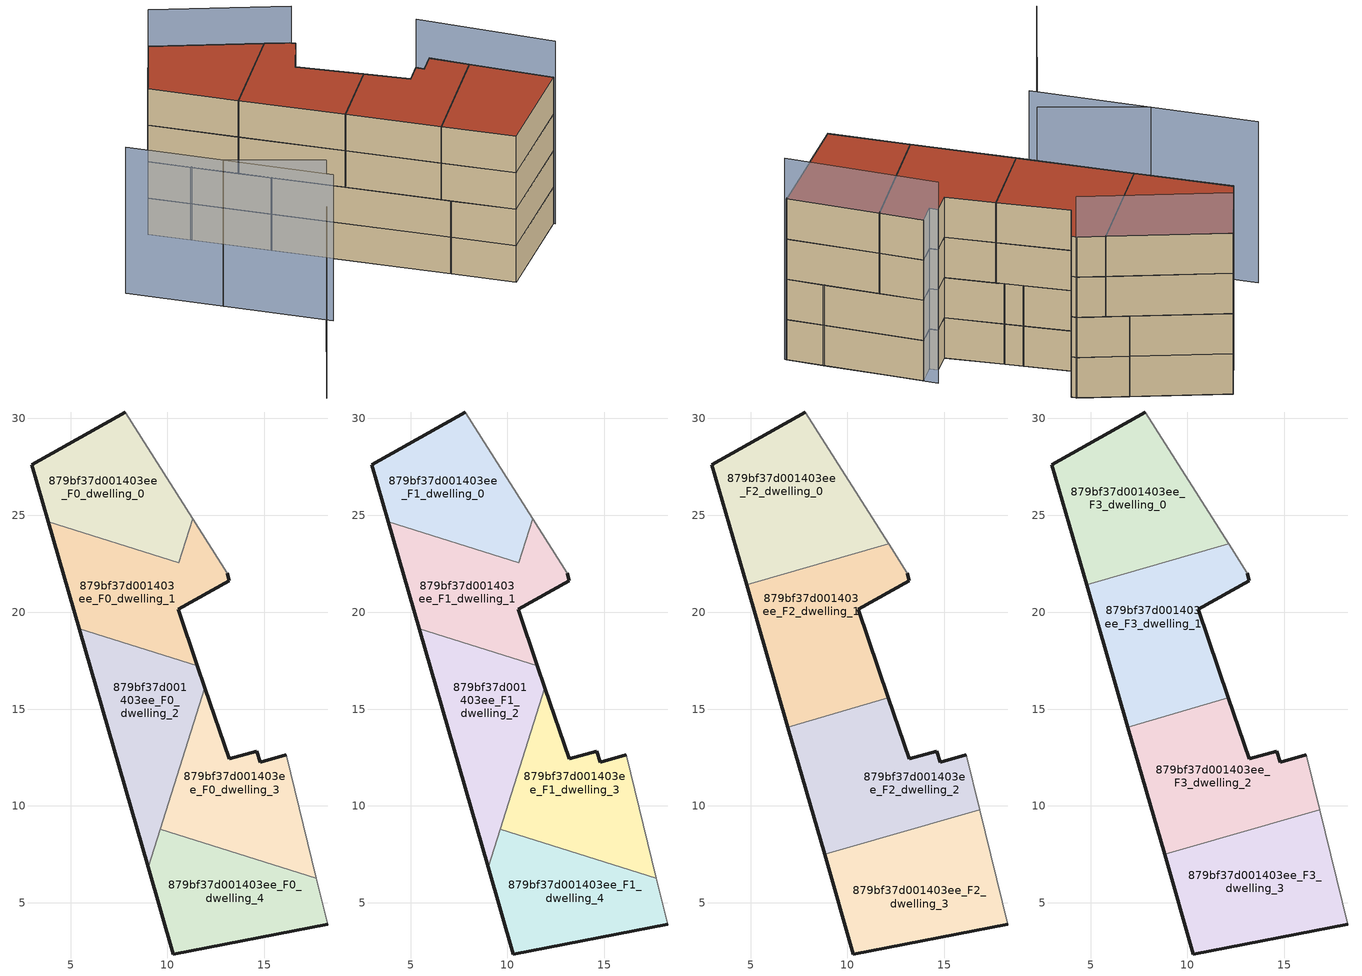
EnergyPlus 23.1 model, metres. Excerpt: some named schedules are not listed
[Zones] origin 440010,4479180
879bf37d001403ee_F0_dwelling_0
 floor ground (EU_floor_Construction): 10.59,22.54 11.31,24.82 7.82,30.33 3,27.61 3.86,24.66 z0
 wall outside (EU_wall_Construction): 3.86,24.66 3,27.61 7.82,30.33 z0:3
 wall adiabatic (EU_wall_Construction): 7.82,30.33 11.31,24.82 z0:3
 wall to 879bf37d001403ee_F0_dwelling_1 (EU_wall_Construction): 11.31,24.82 10.59,22.54 3.86,24.66 z0:3
879bf37d001403ee_F0_dwelling_1
 floor ground (EU_floor_Construction): 11.54,17.23 10.55,20.15 13.2,21.63 13.08,22.02 11.31,24.82 10.59,22.54 3.86,24.66 5.45,19.15 z0
 wall outside (EU_wall_Construction): 5.45,19.15 3.86,24.66 / 13.08,22.02 13.2,21.63 10.55,20.15 11.54,17.23 z0:3
 wall adiabatic (EU_wall_Construction): 11.31,24.82 13.08,22.02 z0:3
 wall to 879bf37d001403ee_F0_dwelling_2 (EU_wall_Construction): 11.54,17.23 5.45,19.15 z0:3
879bf37d001403ee_F0_dwelling_2
 floor ground (EU_floor_Construction): 9.01,6.83 11.93,16.1 11.54,17.23 5.45,19.15 z0
 wall outside (EU_wall_Construction): 9.01,6.83 5.45,19.15 / 11.54,17.23 11.93,16.1 z0:3
 wall to 879bf37d001403ee_F0_dwelling_3 (EU_wall_Construction): 11.93,16.1 9.63,8.8 z0:3
 wall to 879bf37d001403ee_F0_dwelling_4 (EU_wall_Construction): 9.63,8.8 9.01,6.83 z0:3
879bf37d001403ee_F0_dwelling_3
 floor ground (EU_floor_Construction): 17.69,6.26 16.14,12.64 14.78,12.25 14.61,12.83 13.17,12.43 11.93,16.1 9.63,8.8 z0
 wall outside (EU_wall_Construction): 11.93,16.1 13.17,12.43 14.61,12.83 14.78,12.25 16.14,12.64 z0:3
 wall adiabatic (EU_wall_Construction): 16.14,12.64 17.69,6.26 z0:3
 wall to 879bf37d001403ee_F0_dwelling_4 (EU_wall_Construction): 17.69,6.26 9.63,8.8 z0:3
879bf37d001403ee_F0_dwelling_4
 floor ground (EU_floor_Construction): 18.26,3.91 17.69,6.26 9.63,8.8 9.01,6.83 10.3,2.36 z0
 wall outside (EU_wall_Construction): 18.26,3.91 10.3,2.36 9.01,6.83 z0:3
 wall adiabatic (EU_wall_Construction): 17.69,6.26 18.26,3.91 z0:3
879bf37d001403ee_F1_dwelling_0
 floor to 879bf37d001403ee_F0_dwelling_0 (EU_floor_Construction): 10.59,22.54 11.31,24.82 7.82,30.33 3,27.61 3.86,24.66 z3
 wall outside (EU_wall_Construction): 3.86,24.66 3,27.61 7.82,30.33 z3:6
 wall adiabatic (EU_wall_Construction): 7.82,30.33 11.31,24.82 z3:6
 wall to 879bf37d001403ee_F1_dwelling_1 (EU_wall_Construction): 11.31,24.82 10.59,22.54 3.86,24.66 z3:6
879bf37d001403ee_F1_dwelling_1
 floor to 879bf37d001403ee_F0_dwelling_1 (EU_floor_Construction): 11.54,17.23 10.55,20.15 13.2,21.63 13.08,22.02 11.31,24.82 10.59,22.54 3.86,24.66 5.45,19.15 z3
 wall outside (EU_wall_Construction): 5.45,19.15 3.86,24.66 / 13.08,22.02 13.2,21.63 10.55,20.15 11.54,17.23 z3:6
 wall adiabatic (EU_wall_Construction): 11.31,24.82 13.08,22.02 z3:6
 wall to 879bf37d001403ee_F1_dwelling_2 (EU_wall_Construction): 11.54,17.23 5.45,19.15 z3:6
879bf37d001403ee_F1_dwelling_2
 floor to 879bf37d001403ee_F0_dwelling_2 (EU_floor_Construction): 9.01,6.83 11.93,16.1 11.54,17.23 5.45,19.15 z3
 wall outside (EU_wall_Construction): 9.01,6.83 5.45,19.15 / 11.54,17.23 11.93,16.1 z3:6
 wall to 879bf37d001403ee_F1_dwelling_3 (EU_wall_Construction): 11.93,16.1 9.63,8.8 z3:6
 wall to 879bf37d001403ee_F1_dwelling_4 (EU_wall_Construction): 9.63,8.8 9.01,6.83 z3:6
879bf37d001403ee_F1_dwelling_3
 floor to 879bf37d001403ee_F0_dwelling_3 (EU_floor_Construction): 17.69,6.26 16.14,12.64 14.78,12.25 14.61,12.83 13.17,12.43 11.93,16.1 9.63,8.8 z3
 wall outside (EU_wall_Construction): 11.93,16.1 13.17,12.43 14.61,12.83 14.78,12.25 16.14,12.64 z3:6
 wall adiabatic (EU_wall_Construction): 16.14,12.64 17.69,6.26 z3:6
 wall to 879bf37d001403ee_F1_dwelling_4 (EU_wall_Construction): 17.69,6.26 9.63,8.8 z3:6
879bf37d001403ee_F1_dwelling_4
 floor to 879bf37d001403ee_F0_dwelling_4 (EU_floor_Construction): 18.26,3.91 17.69,6.26 9.63,8.8 9.01,6.83 10.3,2.36 z3
 wall outside (EU_wall_Construction): 18.26,3.91 10.3,2.36 9.01,6.83 z3:6
 wall adiabatic (EU_wall_Construction): 17.69,6.26 18.26,3.91 z3:6
879bf37d001403ee_F2_dwelling_0
 floor to 879bf37d001403ee_F1_dwelling_0 (EU_floor_Construction): 10.78,23.14 11.31,24.82 7.82,30.33 3,27.61 3.86,24.66 9.7,22.82 z6
 floor to 879bf37d001403ee_F1_dwelling_1 (EU_floor_Construction): 12.13,23.53 11.31,24.82 10.78,23.14 z6; 9.7,22.82 3.86,24.66 4.8,21.41 z6
 wall outside (EU_wall_Construction): 4.8,21.41 3,27.61 7.82,30.33 z6:9
 wall to 879bf37d001403ee_F2_dwelling_1 (EU_wall_Construction): 12.13,23.53 4.8,21.41 z6:9
 wall adiabatic (EU_wall_Construction): 7.82,30.33 12.13,23.53 z6:9
879bf37d001403ee_F2_dwelling_1
 floor to 879bf37d001403ee_F1_dwelling_1 (EU_floor_Construction): 11.54,17.23 10.55,20.15 13.2,21.63 13.08,22.02 12.13,23.53 10.78,23.14 10.59,22.54 9.7,22.82 4.8,21.41 5.45,19.15 z6
 floor to 879bf37d001403ee_F1_dwelling_0 (EU_floor_Construction): 10.59,22.54 10.78,23.14 9.7,22.82 z6
 floor to 879bf37d001403ee_F1_dwelling_2 (EU_floor_Construction): 11.73,15.46 11.93,16.1 11.54,17.23 5.45,19.15 6.92,14.07 z6
 floor to 879bf37d001403ee_F1_dwelling_3 (EU_floor_Construction): 12.11,15.57 11.93,16.1 11.73,15.46 z6
 wall outside (EU_wall_Construction): 6.92,14.07 4.8,21.41 / 13.08,22.02 13.2,21.63 10.55,20.15 12.11,15.57 z6:9
 wall to 879bf37d001403ee_F2_dwelling_2 (EU_wall_Construction): 12.11,15.57 6.92,14.07 z6:9
 wall adiabatic (EU_wall_Construction): 12.13,23.53 13.08,22.02 z6:9
879bf37d001403ee_F2_dwelling_2
 floor to 879bf37d001403ee_F1_dwelling_2 (EU_floor_Construction): 9.26,7.63 11.73,15.46 6.92,14.07 8.82,7.5 z6
 floor to 879bf37d001403ee_F1_dwelling_3 (EU_floor_Construction): 16.82,9.82 16.14,12.64 14.78,12.25 14.61,12.83 13.17,12.43 12.11,15.57 11.73,15.46 9.63,8.8 11.39,8.24 z6
 floor to 879bf37d001403ee_F1_dwelling_4 (EU_floor_Construction): 11.39,8.24 9.63,8.8 9.26,7.63 z6
 wall outside (EU_wall_Construction): 8.82,7.5 6.92,14.07 / 12.11,15.57 13.17,12.43 14.61,12.83 14.78,12.25 16.14,12.64 z6:9
 wall adiabatic (EU_wall_Construction): 16.14,12.64 16.82,9.82 z6:9
 wall to 879bf37d001403ee_F2_dwelling_3 (EU_wall_Construction): 16.82,9.82 8.82,7.5 z6:9
879bf37d001403ee_F2_dwelling_3
 floor to 879bf37d001403ee_F1_dwelling_4 (EU_floor_Construction): 18.26,3.91 17.69,6.26 11.39,8.24 9.26,7.63 9.01,6.83 10.3,2.36 z6
 floor to 879bf37d001403ee_F1_dwelling_2 (EU_floor_Construction): 9.01,6.83 9.26,7.63 8.82,7.5 z6
 floor to 879bf37d001403ee_F1_dwelling_3 (EU_floor_Construction): 17.69,6.26 16.82,9.82 11.39,8.24 z6
 wall outside (EU_wall_Construction): 18.26,3.91 10.3,2.36 8.82,7.5 z6:9
 wall adiabatic (EU_wall_Construction): 16.82,9.82 18.26,3.91 z6:9
879bf37d001403ee_F3_dwelling_0
 floor to 879bf37d001403ee_F2_dwelling_0 (EU_floor_Construction): 12.13,23.53 7.82,30.33 3,27.61 4.8,21.41 z9
 wall outside (EU_wall_Construction): 4.8,21.41 3,27.61 7.82,30.33 z9:12
 wall to 879bf37d001403ee_F3_dwelling_1 (EU_wall_Construction): 12.13,23.53 4.8,21.41 z9:12
 wall adiabatic (EU_wall_Construction): 7.82,30.33 12.13,23.53 z9:12
 roof outside (EU_roof_Construction): 7.82,30.33 12.13,23.53 4.8,21.41 3,27.61 z12
879bf37d001403ee_F3_dwelling_1
 floor to 879bf37d001403ee_F2_dwelling_1 (EU_floor_Construction): 12.11,15.57 10.55,20.15 13.2,21.63 13.08,22.02 12.13,23.53 4.8,21.41 6.92,14.07 z9
 wall outside (EU_wall_Construction): 6.92,14.07 4.8,21.41 / 13.08,22.02 13.2,21.63 10.55,20.15 12.11,15.57 z9:12
 wall to 879bf37d001403ee_F3_dwelling_2 (EU_wall_Construction): 12.11,15.57 6.92,14.07 z9:12
 wall adiabatic (EU_wall_Construction): 12.13,23.53 13.08,22.02 z9:12
 roof outside (EU_roof_Construction): 12.13,23.53 13.08,22.02 13.2,21.63 10.55,20.15 12.11,15.57 6.92,14.07 4.8,21.41 z12
879bf37d001403ee_F3_dwelling_2
 floor to 879bf37d001403ee_F2_dwelling_2 (EU_floor_Construction): 16.82,9.82 16.14,12.64 14.78,12.25 14.61,12.83 13.17,12.43 12.11,15.57 6.92,14.07 8.82,7.5 z9
 wall outside (EU_wall_Construction): 8.82,7.5 6.92,14.07 / 12.11,15.57 13.17,12.43 14.61,12.83 14.78,12.25 16.14,12.64 z9:12
 wall adiabatic (EU_wall_Construction): 16.14,12.64 16.82,9.82 z9:12
 wall to 879bf37d001403ee_F3_dwelling_3 (EU_wall_Construction): 16.82,9.82 8.82,7.5 z9:12
 roof outside (EU_roof_Construction): 16.14,12.64 16.82,9.82 8.82,7.5 6.92,14.07 12.11,15.57 13.17,12.43 14.61,12.83 14.78,12.25 z12
879bf37d001403ee_F3_dwelling_3
 floor to 879bf37d001403ee_F2_dwelling_3 (EU_floor_Construction): 18.26,3.91 16.82,9.82 8.82,7.5 10.3,2.36 z9
 wall outside (EU_wall_Construction): 18.26,3.91 10.3,2.36 8.82,7.5 z9:12
 wall adiabatic (EU_wall_Construction): 16.82,9.82 18.26,3.91 z9:12
 roof outside (EU_roof_Construction): 16.82,9.82 18.26,3.91 10.3,2.36 8.82,7.5 z12
shading: 18.25,3.77 15.92,13.56 / 13.12,21.95 7.79,30.31 z0:15; -2.43,18.48 1.12,12.29 / 1.12,12.29 -9.19,6.37 / -4.32,25.22 -0.3,10.91 z0:12
[Building]
EU S2 Campaign: North Axis=0; Terrain=City; Solar Distribution=FullExterior
[Site:Location]
Madrid: Latitude=40.5; Longitude=-3.5; Time Zone=1; Elevation=609
[SizingPeriod:WeatherFileDays]
AnnualSizingPeriod: Begin Month=1; Begin Day of Month=1; End Month=12; End Day of Month=31; Day of Week for Start Day=Monday; Use Weather File Daylight Saving Period=No; Use Weather File Rain and Snow Indicators=No
[MATERIAL]
EU_InternalMass_Material: Roughness=MediumRough; Thickness=0.1; Conductivity=1; Density=1800; Specific Heat=900; Thermal Absorptance=0.9; Solar Absorptance=0.7; Visible Absorptance=0.7
[MATERIAL:NOMASS] Roughness=MediumRough; Thermal Absorptance=0.9; Solar Absorptance=0.7; Visible Absorptance=0.7
Name | Thermal Resistance
EU_wall_NoMass | 1.60022
EU_roof_NoMass | 1.57597
EU_floor_NoMass | 0.470652
[CONSTRUCTION]
EU_wall_Construction: EU_wall_NoMass
EU_roof_Construction: EU_roof_NoMass
EU_floor_Construction: EU_floor_NoMass
EU_InternalMass_Construction: EU_InternalMass_Material
[ZONE] Type=1; Multiplier=1; Ceiling Height=autocalculate; Floor Area=autocalculate; Part of Total Floor Area=Yes
Name | Volume
879bf37d001403ee_F0_dwelling_0; 879bf37d001403ee_F1_dwelling_0 | 112.562
879bf37d001403ee_F2_dwelling_0; 879bf37d001403ee_F3_dwelling_0 | 140.718
879bf37d001403ee_F0_dwelling_1; 879bf37d001403ee_F1_dwelling_1 | 112.582
879bf37d001403ee_F2_dwelling_1; 879bf37d001403ee_F3_dwelling_1 | 140.726
879bf37d001403ee_F0_dwelling_2; 879bf37d001403ee_F1_dwelling_2 | 112.573
879bf37d001403ee_F2_dwelling_2; 879bf37d001403ee_F3_dwelling_2 | 140.721
879bf37d001403ee_F0_dwelling_3; 879bf37d001403ee_F1_dwelling_3 | 112.574
879bf37d001403ee_F2_dwelling_3; 879bf37d001403ee_F3_dwelling_3 | 140.711
879bf37d001403ee_F0_dwelling_4; 879bf37d001403ee_F1_dwelling_4 | 112.575
[INTERNALMASS] Construction=EU_InternalMass_Construction
Name | Zone or ZoneList | Surface Area
879bf37d001403ee_F0_dwelling_0_EU_InternalMass | 879bf37d001403ee_F0_dwelling_0 | 37.5221
879bf37d001403ee_F0_dwelling_1_EU_InternalMass | 879bf37d001403ee_F0_dwelling_1 | 37.5273
879bf37d001403ee_F0_dwelling_2_EU_InternalMass | 879bf37d001403ee_F0_dwelling_2 | 37.5219
879bf37d001403ee_F0_dwelling_3_EU_InternalMass | 879bf37d001403ee_F0_dwelling_3 | 37.5248
879bf37d001403ee_F0_dwelling_4_EU_InternalMass | 879bf37d001403ee_F0_dwelling_4 | 37.5236
879bf37d001403ee_F1_dwelling_0_EU_InternalMass | 879bf37d001403ee_F1_dwelling_0 | 37.5221
879bf37d001403ee_F1_dwelling_1_EU_InternalMass | 879bf37d001403ee_F1_dwelling_1 | 37.5273
879bf37d001403ee_F1_dwelling_2_EU_InternalMass | 879bf37d001403ee_F1_dwelling_2 | 37.5219
879bf37d001403ee_F1_dwelling_3_EU_InternalMass | 879bf37d001403ee_F1_dwelling_3 | 37.5248
879bf37d001403ee_F1_dwelling_4_EU_InternalMass | 879bf37d001403ee_F1_dwelling_4 | 37.5236
879bf37d001403ee_F2_dwelling_0_EU_InternalMass | 879bf37d001403ee_F2_dwelling_0 | 46.9059
879bf37d001403ee_F2_dwelling_1_EU_InternalMass | 879bf37d001403ee_F2_dwelling_1 | 46.9088
879bf37d001403ee_F2_dwelling_2_EU_InternalMass | 879bf37d001403ee_F2_dwelling_2 | 46.9073
879bf37d001403ee_F2_dwelling_3_EU_InternalMass | 879bf37d001403ee_F2_dwelling_3 | 46.9036
879bf37d001403ee_F3_dwelling_0_EU_InternalMass | 879bf37d001403ee_F3_dwelling_0 | 46.9059
879bf37d001403ee_F3_dwelling_1_EU_InternalMass | 879bf37d001403ee_F3_dwelling_1 | 46.9088
879bf37d001403ee_F3_dwelling_2_EU_InternalMass | 879bf37d001403ee_F3_dwelling_2 | 46.9073
879bf37d001403ee_F3_dwelling_3_EU_InternalMass | 879bf37d001403ee_F3_dwelling_3 | 46.9036
[OTHEREQUIPMENT] Fuel Type=Electricity; Design Level Calculation Method=Watts/Area; Power per Zone Floor Area=1; Fraction Latent=0; Fraction Radiant=0; Fraction Lost=0; Carbon Dioxide Generation Rate=0; EndUse Subcategory=EU_Step8_InternalGains
Name | Zone or ZoneList or Space or SpaceList | Schedule
EU_Step8_InternalGain_879bf37d001403ee_F0_dwelling_0_f000 | 879bf37d001403ee_F0_dwelling_0 | EU_Step8_GainSchedule_879bf37d001403ee_F0_dwelling_0_f000
EU_Step8_InternalGain_879bf37d001403ee_F0_dwelling_1_f000 | 879bf37d001403ee_F0_dwelling_1 | EU_Step8_GainSchedule_879bf37d001403ee_F0_dwelling_1_f000
EU_Step8_InternalGain_879bf37d001403ee_F0_dwelling_2_f000 | 879bf37d001403ee_F0_dwelling_2 | EU_Step8_GainSchedule_879bf37d001403ee_F0_dwelling_2_f000
EU_Step8_InternalGain_879bf37d001403ee_F0_dwelling_3_f000 | 879bf37d001403ee_F0_dwelling_3 | EU_Step8_GainSchedule_879bf37d001403ee_F0_dwelling_3_f000
EU_Step8_InternalGain_879bf37d001403ee_F0_dwelling_4_f000 | 879bf37d001403ee_F0_dwelling_4 | EU_Step8_GainSchedule_879bf37d001403ee_F0_dwelling_4_f000
EU_Step8_InternalGain_879bf37d001403ee_F1_dwelling_0_f000 | 879bf37d001403ee_F1_dwelling_0 | EU_Step8_GainSchedule_879bf37d001403ee_F1_dwelling_0_f000
EU_Step8_InternalGain_879bf37d001403ee_F1_dwelling_1_f000 | 879bf37d001403ee_F1_dwelling_1 | EU_Step8_GainSchedule_879bf37d001403ee_F1_dwelling_1_f000
EU_Step8_InternalGain_879bf37d001403ee_F1_dwelling_2_f000 | 879bf37d001403ee_F1_dwelling_2 | EU_Step8_GainSchedule_879bf37d001403ee_F1_dwelling_2_f000
EU_Step8_InternalGain_879bf37d001403ee_F1_dwelling_3_f000 | 879bf37d001403ee_F1_dwelling_3 | EU_Step8_GainSchedule_879bf37d001403ee_F1_dwelling_3_f000
EU_Step8_InternalGain_879bf37d001403ee_F1_dwelling_4_f000 | 879bf37d001403ee_F1_dwelling_4 | EU_Step8_GainSchedule_879bf37d001403ee_F1_dwelling_4_f000
EU_Step8_InternalGain_879bf37d001403ee_F2_dwelling_0_f000 | 879bf37d001403ee_F2_dwelling_0 | EU_Step8_GainSchedule_879bf37d001403ee_F2_dwelling_0_f000
EU_Step8_InternalGain_879bf37d001403ee_F2_dwelling_1_f000 | 879bf37d001403ee_F2_dwelling_1 | EU_Step8_GainSchedule_879bf37d001403ee_F2_dwelling_1_f000
EU_Step8_InternalGain_879bf37d001403ee_F2_dwelling_2_f000 | 879bf37d001403ee_F2_dwelling_2 | EU_Step8_GainSchedule_879bf37d001403ee_F2_dwelling_2_f000
EU_Step8_InternalGain_879bf37d001403ee_F2_dwelling_3_f000 | 879bf37d001403ee_F2_dwelling_3 | EU_Step8_GainSchedule_879bf37d001403ee_F2_dwelling_3_f000
EU_Step8_InternalGain_879bf37d001403ee_F3_dwelling_0_f000 | 879bf37d001403ee_F3_dwelling_0 | EU_Step8_GainSchedule_879bf37d001403ee_F3_dwelling_0_f000
EU_Step8_InternalGain_879bf37d001403ee_F3_dwelling_1_f000 | 879bf37d001403ee_F3_dwelling_1 | EU_Step8_GainSchedule_879bf37d001403ee_F3_dwelling_1_f000
EU_Step8_InternalGain_879bf37d001403ee_F3_dwelling_2_f000 | 879bf37d001403ee_F3_dwelling_2 | EU_Step8_GainSchedule_879bf37d001403ee_F3_dwelling_2_f000
EU_Step8_InternalGain_879bf37d001403ee_F3_dwelling_3_f000 | 879bf37d001403ee_F3_dwelling_3 | EU_Step8_GainSchedule_879bf37d001403ee_F3_dwelling_3_f000
[ZONEVENTILATION:DESIGNFLOWRATE] Schedule=EU_AlwaysOn; Design Flow Rate Calculation Method=AirChanges/Hour; Air Changes per Hour=0.480704; Ventilation Type=Natural; Fan Pressure Rise=0; Fan Total Efficiency=1; Constant Term Coefficient=1; Temperature Term Coefficient=0; Velocity Term Coefficient=0; Velocity Squared Term Coefficient=0; Minimum Indoor Temperature=-100; Maximum Indoor Temperature=100; Delta Temperature=-100; Minimum Outdoor Temperature=-100; Maximum Outdoor Temperature=100; Maximum Wind Speed=40
Name | Zone or ZoneList or Space or SpaceList
EU_ConstantAir_879bf37d001403ee_F0_dwelling_0 | 879bf37d001403ee_F0_dwelling_0
EU_ConstantAir_879bf37d001403ee_F0_dwelling_1 | 879bf37d001403ee_F0_dwelling_1
EU_ConstantAir_879bf37d001403ee_F0_dwelling_2 | 879bf37d001403ee_F0_dwelling_2
EU_ConstantAir_879bf37d001403ee_F0_dwelling_3 | 879bf37d001403ee_F0_dwelling_3
EU_ConstantAir_879bf37d001403ee_F0_dwelling_4 | 879bf37d001403ee_F0_dwelling_4
EU_ConstantAir_879bf37d001403ee_F1_dwelling_0 | 879bf37d001403ee_F1_dwelling_0
EU_ConstantAir_879bf37d001403ee_F1_dwelling_1 | 879bf37d001403ee_F1_dwelling_1
EU_ConstantAir_879bf37d001403ee_F1_dwelling_2 | 879bf37d001403ee_F1_dwelling_2
EU_ConstantAir_879bf37d001403ee_F1_dwelling_3 | 879bf37d001403ee_F1_dwelling_3
EU_ConstantAir_879bf37d001403ee_F1_dwelling_4 | 879bf37d001403ee_F1_dwelling_4
EU_ConstantAir_879bf37d001403ee_F2_dwelling_0 | 879bf37d001403ee_F2_dwelling_0
EU_ConstantAir_879bf37d001403ee_F2_dwelling_1 | 879bf37d001403ee_F2_dwelling_1
EU_ConstantAir_879bf37d001403ee_F2_dwelling_2 | 879bf37d001403ee_F2_dwelling_2
EU_ConstantAir_879bf37d001403ee_F2_dwelling_3 | 879bf37d001403ee_F2_dwelling_3
EU_ConstantAir_879bf37d001403ee_F3_dwelling_0 | 879bf37d001403ee_F3_dwelling_0
EU_ConstantAir_879bf37d001403ee_F3_dwelling_1 | 879bf37d001403ee_F3_dwelling_1
EU_ConstantAir_879bf37d001403ee_F3_dwelling_2 | 879bf37d001403ee_F3_dwelling_2
EU_ConstantAir_879bf37d001403ee_F3_dwelling_3 | 879bf37d001403ee_F3_dwelling_3
[HVACTEMPLATE:THERMOSTAT] Constant Heating Setpoint=20; Constant Cooling Setpoint=50
EU_HeatOnly_879bf37d001403ee_F0_dwelling_0; EU_HeatOnly_879bf37d001403ee_F0_dwelling_1; EU_HeatOnly_879bf37d001403ee_F0_dwelling_2; EU_HeatOnly_879bf37d001403ee_F0_dwelling_3; EU_HeatOnly_879bf37d001403ee_F0_dwelling_4; EU_HeatOnly_879bf37d001403ee_F1_dwelling_0; EU_HeatOnly_879bf37d001403ee_F1_dwelling_1; EU_HeatOnly_879bf37d001403ee_F1_dwelling_2; EU_HeatOnly_879bf37d001403ee_F1_dwelling_3; EU_HeatOnly_879bf37d001403ee_F1_dwelling_4; EU_HeatOnly_879bf37d001403ee_F2_dwelling_0; EU_HeatOnly_879bf37d001403ee_F2_dwelling_1; EU_HeatOnly_879bf37d001403ee_F2_dwelling_2; EU_HeatOnly_879bf37d001403ee_F2_dwelling_3; EU_HeatOnly_879bf37d001403ee_F3_dwelling_0; EU_HeatOnly_879bf37d001403ee_F3_dwelling_1; EU_HeatOnly_879bf37d001403ee_F3_dwelling_2; EU_HeatOnly_879bf37d001403ee_F3_dwelling_3
